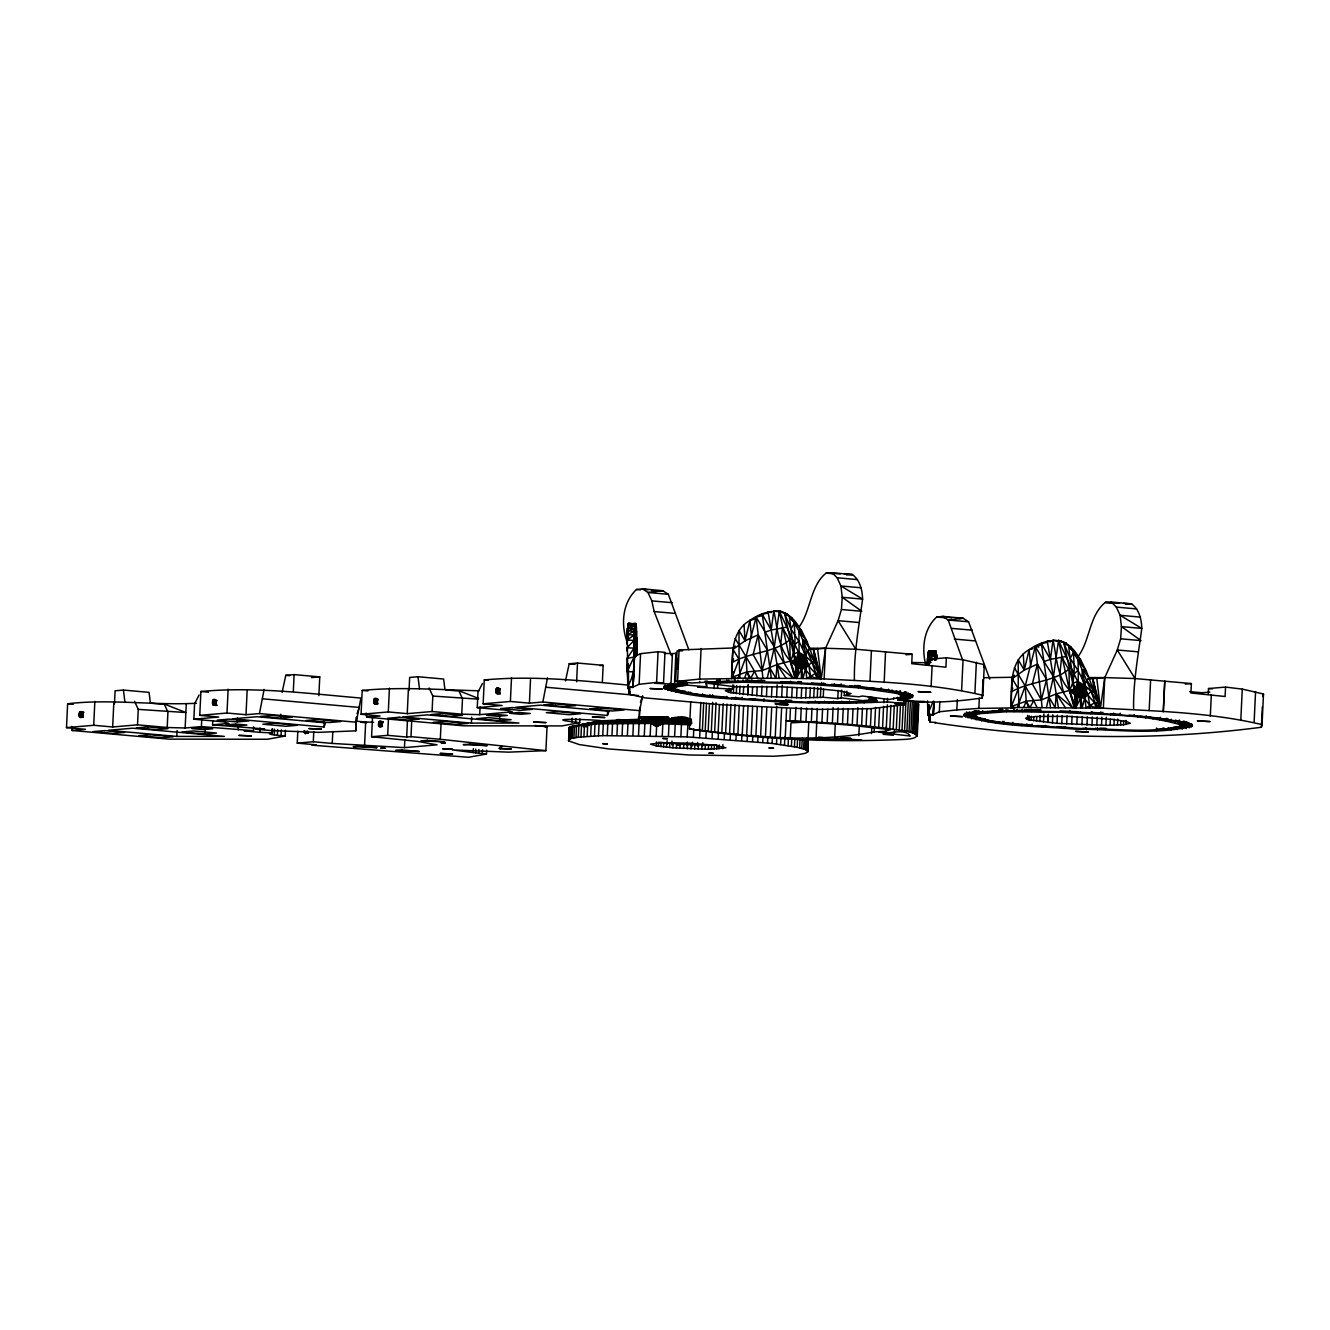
<?xml version="1.0" encoding="UTF-8"?>
<svg xmlns="http://www.w3.org/2000/svg" width="1330" height="1330" viewBox="0 0 1330 1330"><rect width="100%" height="100%" fill="white"/><g stroke="black" fill="none" stroke-linecap="round" stroke-linejoin="round"><path stroke-width="1.5" d="M627.511 638.184L628.192 623.936L635.64 623.521L636.97 655.208M633.712 673.845L633.063 687.427L627.743 686.147C639.73 667.195 630.536 644.003 635.64 623.521L628.192 623.936L628.226 638.234L627.827 625.699L635.241 624.236L635.54 656.754L634.56 628.492L627.511 628.159L627.294 630.919L627.743 686.147L630.137 694.509L644.9 697.868L721.508 704.717L818.648 709.422L870.685 708.657L905.298 704.617L905.464 700.544M627.311 638.932L627.294 630.919L634.56 628.492L634.643 656.621M935.239 659.746L935.09 653.529L927.741 655.673L934.79 655.989L934.774 660.013L935.855 651.035L928.822 650.752L927.376 662.157L930.9 662.34M629.14 687.427L629.107 692.697M897.916 699.048L909.92 697.269L912.646 695.723L912.314 694.609L909.604 696.139L897.65 697.901L898.016 700.295L924.716 701.592L915.821 701.874C937.833 702.772 960.376 701.226 982.172 697.951L982.853 695.324C931.116 683.055 877.068 681.825 824.135 678.899L794.924 678.367L790.203 661.01C797.003 649.688 794.642 635.84 794.293 623.271C784.999 605 763.337 610.786 749.937 620.379C729.738 631.85 732.298 658.317 732.281 678.15L735.523 678.616L732.248 677.169L733.728 671.899M928.805 656.704L928.822 650.752L928.673 658.383M929.786 717.119L930.235 722.124L929.354 716.72M929.969 716.022L930.102 721.492L930.102 715.806M1074.141 707.693L1069.403 690.32C1076.203 678.998 1073.859 665.15 1073.493 652.581C1064.2 634.31 1042.537 640.096 1029.137 649.705C1008.938 661.16 1011.498 687.627 1011.482 707.477L1014.724 707.942L1011.448 706.496L1018.265 688.757L1018.198 659.746L1024.25 670.137L1012.23 678.716L1018.265 688.757L1019.179 707.494L1103.335 708.208C1156.269 711.134 1210.317 712.365 1262.054 724.634L1261.372 727.261C1153.11 741.309 1042.637 739.031 934.674 722.705L935.589 722.439L930.235 722.124M636.023 624.285L635.674 656.787L635.64 623.521L635.258 642.59L636.023 624.285L628.608 623.255L636.023 624.285L636.189 655.64M847.942 703.271L808.208 702.905L808.208 701.658L847.892 702.024L847.942 703.271L887.409 701.941L903.702 703.404L903.901 699.314M935.821 658.965L935.855 651.035L928.423 651.451L928.44 657.569M679.647 681.276L678.483 684.351L654.643 683.288L663.537 683.005L664.983 652.365L658.051 651.75L640.561 653.662L634.46 656.438L633.812 671.899L627.178 671.534L634.111 656.837L634.344 631.268L627.294 630.919L627.394 638.6M635.74 655.723L636.671 631.368M780.976 682.905L780.993 681.658L801.308 682.49L801.242 683.736L743.254 682.24L708.541 683.354L708.358 682.091L752.032 681.01L761.359 681.143L761.408 682.39M1156.369 728.242L1156.568 729.372L1182.137 727.843L1191.032 725.848L1191.564 724.185L1191.979 726.28C1154.457 735.473 1113.775 729.056 1075.222 729.173C1038.331 725.814 999.711 727.277 964.217 716.022L964.998 713.163L964.466 714.808C1003.286 726.679 1045.313 725.748 1085.629 728.857C1117.3 728.458 1150.866 733.794 1181.572 725.781L1181.323 725C1142.42 713.545 1100.459 715.191 1060.193 712.215L1060.193 710.968L1078.48 711.716M936.154 660.046L935.855 651.035L935.705 658.666M898.016 700.295L910.036 698.499L912.496 696.105C884.284 686.33 853.178 687.444 823.686 684.219L823.702 683.005M1191.979 726.28L1191.697 725.432C1163.484 715.656 1132.379 716.754 1102.886 713.528L1102.902 712.315M629.19 688.99L629.123 692.764L629.123 689.073M636.122 640.927L636.372 626.912L636.671 655.84L637.17 643.87L636.588 654.742M927.841 705.698L929.52 720.71M936.52 658.433L936.254 651.8L936.037 659.397M628.309 638.5L628.425 632.781M629.289 689.239L629.289 693.196L629.472 687.444M803.27 656.987L799.131 656.621L798.914 630.919L794.293 623.271L790.951 629.007L794.858 659.913C792.497 666.064 800.677 669.539 805.564 668.408L811.915 662.057L798.914 630.919L801.175 629.772L807.144 641.891L821.208 678.965L825.564 648.259L838.083 620.678L841.441 609.489L842.223 597.286L840.909 585.965L837.119 577.769L832.065 572.715L826.113 573.097C809.887 586.131 811.001 611.168 798.698 627.511M929.653 716.92L929.587 720.843L929.554 716.837M1065.33 727.859L1065.347 726.662M1082.47 686.297L1078.331 685.931L1078.131 660.245L1073.493 652.581L1070.151 658.333L1074.058 689.223C1071.697 695.39 1079.877 698.849 1084.765 697.718L1091.115 691.367L1078.131 660.245L1080.376 659.098L1086.344 671.201L1100.425 708.292L1104.781 677.585L1117.3 650.004L1120.641 638.799L1121.439 626.596L1120.109 615.275L1116.319 607.095L1111.282 602.024L1105.313 602.424C1089.087 615.457 1090.201 640.478 1077.915 656.837M786.246 699.78L786.18 702.157L808.208 702.905M929.138 717.319L928.772 704.85L929.138 719.364M1097.516 730.087L1097.533 727.71M1102.886 713.528L1091.863 712.88L1091.897 711.65M791.084 683.288L791.117 682.041M798.914 630.919L807.144 641.891L803.436 640.312C802.356 647.959 811.367 661.742 802.339 667.195L796.587 678.383L796.936 666.663L804.983 667.377M801.441 678.4L801.209 667.51L798.998 667.494L796.587 678.383L790.203 661.01L779.297 611.118C790.186 613.246 798.449 623.704 801.973 633.479M1070.284 712.597L1070.317 711.351M1078.131 660.245L1086.344 671.201L1082.637 669.622C1081.556 677.269 1090.567 691.068 1081.539 696.521L1075.787 707.693L1076.136 695.972L1084.183 696.687M1080.642 707.726L1080.409 696.82L1078.198 696.804L1075.787 707.693L1069.403 690.32L1058.497 640.428C1069.387 642.556 1077.649 653.013 1081.174 662.806M636.322 655.557L636.92 637.619L636.372 643.121M636.056 656.039L636.172 652.232M1086.411 729.671L1086.444 728.424L1082.72 728.258M356.473 717.103L355.808 730.852L318.485 732.348L270.888 730.552L255.277 729.156L264.637 728.956L212.601 724.833L212.783 720.843M639.797 707.244L639.198 719.281L601.875 720.793C597.303 719.663 533.097 717.452 579.73 722.689L579.913 718.832M633.812 671.899L634.46 656.438L633.063 687.427L627.827 687.128M876.985 702.09L876.886 700.844L841.541 702.34L805.431 702.024L775.24 700.893L775.29 699.68M71.587 726.363L72.053 730.469L85.502 729.322L66.5 727.61L67.63 703.753C110.556 698.749 153.399 705.532 196.441 703.254M66.5 727.61L93.732 725.282L94.846 701.425M93.732 725.282L112.668 726.978L113.798 703.121M114.463 703.919L115.095 690.785L123.407 690.071L149.06 692.365L150.34 702.622M112.668 726.978L137.522 724.833L138.254 709.372L134.53 701.326M253.648 726.862L253.465 730.719L201.412 726.596L185.136 727.992L167.198 727.493L167.929 712.032L164.205 703.986L185.868 712.531L138.254 709.372M176.807 736.438L224.371 736.388L132.767 728.192L108.196 730.303L176.807 736.438L177.09 730.486M185.136 727.992L186.267 704.135M212.601 724.833L228.876 723.42L223.556 721.841L193.864 719.198L194.596 703.736L199.101 694.975M199.766 715.357L200.897 691.5C254.246 686.446 307.562 693.495 360.896 698.067L356.274 722.223L259.466 713.562L246.017 714.725L226.998 713.03L199.766 715.357L218.719 717.053L193.864 719.198M201.412 726.596L201.794 718.632M204.986 734.027L216.557 733.03L193.582 730.968L182.011 731.966L204.986 734.027L205.169 730.054M226.998 713.03L228.128 689.173M237.239 721.924L248.81 720.927L228.81 719.148L217.239 720.129L237.239 721.924L237.438 717.951M238.22 729.887L238.403 726.014M246.017 714.725L247.131 690.869M253.465 730.719L244.105 730.918L259.716 732.315L260.048 727.959M285.435 730.22L285.169 736.022L277.388 735.324L271.885 734.542L272.151 728.74M271.885 734.542L269.491 733.778L272.401 732.93L272.584 729.073M274.279 734.941L274.562 729.139M277.388 735.324L277.654 729.522M280.58 718.2L292.101 717.202L272.101 715.424L260.58 716.405L280.58 718.2L280.763 714.227M281.062 735.689L281.328 729.887M293.315 691.484L294.113 674.609L319.765 676.887L318.868 695.64M486.63 750.187L486.448 754.043L468.559 757.285L311.918 745.182L316.257 744.817L297.255 743.121L297.804 731.184M297.255 743.121L313.298 741.741L313.764 731.799M324.005 727.028L325.617 722.855L257.006 716.72L232.418 718.832L324.005 727.028L324.287 721.06M372.533 716.853L371.585 736.737L417.005 741.309L437.038 744.833L404.47 747.626L332.234 743.437L332.799 731.5M355.808 730.852L356.44 717.319M366.149 713.046L366.615 717.153L380.081 715.989L361.062 714.293L362.192 690.436C401.095 686.662 439.814 689.821 478.817 690.785M364.553 745.814L365.667 721.957L355.576 721.209M361.062 714.293L388.294 711.949L389.424 688.092M371.585 736.737L387.662 735.34L388.426 719.447M404.47 747.626L404.835 739.68M388.294 711.949L407.246 713.645L408.36 689.788M387.662 735.34L406.681 737.053L407.429 721.143M409.041 690.586L409.657 677.452L417.986 676.737L443.621 679.032L444.902 689.306M406.681 737.053L410.987 736.67L411.735 720.777M407.246 713.645L432.084 711.517L432.815 696.056L429.108 688.009M534.843 725.482L547.029 726.779L545.915 750.652L440.313 739.297L441.061 723.387M482.491 683.421L477.985 692.165L477.254 707.626L506.946 710.287L512.266 711.866L479.698 714.659L461.759 714.16L462.491 698.699L458.784 690.652L478.634 698.499M471.385 723.121L518.933 723.055L427.346 714.875L402.757 716.986L471.385 723.121L471.668 717.153M486.448 754.043L473.164 752.564L473.347 748.707M475.558 752.963L475.741 749.106M479.698 714.659L480.064 706.928M478.667 753.362L478.85 749.488M477.254 707.626L502.108 705.499L483.156 703.803L484.286 679.946C532.133 675.441 579.98 680.528 627.81 685.033M482.341 753.728L482.524 749.854M499.548 720.694L511.119 719.696L488.143 717.651L476.572 718.649L499.548 720.694L499.748 716.72M483.156 703.803L510.388 701.459L511.518 677.602M510.388 701.459L529.407 703.154L530.52 679.298M568.392 740.394L570.803 738.632L578.334 737.202L602.739 735.623L687.144 736.887L772.148 743.453L797.185 747.31L805.132 749.472L807.975 751.483L805.564 753.229L798.033 754.675L773.628 756.255L689.223 754.991L608.808 748.956L579.182 744.551L568.608 740.876L569.523 727.294L600.329 721.276M568.708 738.848L569.074 727.743L577.12 726.18M568.941 739.48L569.523 727.294L577.536 725.764M569.157 741.375L569.19 728.69M569.706 739.048L570.287 726.862L576.256 725.731M570.803 738.632L571.368 726.463L588.774 723.337M571.95 721.99L572.133 718.134M572.216 738.25L572.781 726.064M573.945 737.867L574.51 725.698M576.621 681.791L577.503 663.038L603.155 665.332L602.357 682.207M575.624 722.356L575.807 718.499M575.973 737.518L576.555 725.332M578.334 737.202L578.899 725.016M580.977 736.887L581.559 724.717L584.369 727.277L583.937 736.62M587.162 736.355L587.727 724.185L605.433 720.843M590.653 736.138L591.235 723.952L606.58 720.976M594.444 735.939L595.009 723.753L609.772 720.81M598.467 735.756L599.049 723.587L613.18 720.661M602.739 735.623L603.321 723.437L618.334 720.228L657.569 720.228L662.373 723.37L667.56 720.494L691.6 721.442M607.411 715.457L609.007 711.284L540.396 705.149L515.807 707.261L607.411 715.457L607.594 711.484M607.261 735.507L607.827 723.321L622.058 720.129M611.983 735.424L612.565 723.237L625.981 720.062M616.937 735.357L617.502 723.171L630.071 720.012M622.074 735.324L622.639 723.154L634.31 719.995M627.394 735.324L627.96 723.154L638.716 719.995M632.881 735.357L633.446 723.171L643.255 720.012M633.712 673.795L633.014 687.078L639.115 684.285L640.561 653.662M639.198 719.281L639.747 707.693M638.516 735.424L639.082 723.237L647.91 720.062M644.285 735.507L644.867 723.321L652.681 720.129M650.171 735.623L650.752 723.437L657.569 720.228M639.115 684.285L656.604 682.39L658.051 651.75M656.172 735.756L656.604 726.596L667.56 720.494L656.604 726.596L650.752 723.437L591.235 723.952L587.727 724.185L584.369 727.277L583.72 724.301L589.473 725.515M656.338 745.964L650.486 744.102L662.157 742.672L689.09 743.138L715.49 745.265L725.897 747.776L708.375 749.272L672.913 747.809L656.338 745.964L656.521 741.891M658.466 746.28L658.649 742.223L687.46 744.667L716.953 745.066L716.754 749.123M660.877 746.612L661.077 742.556M662.257 735.939L662.839 723.753L690.852 724.85M662.739 722.34L663.387 721.242L659.929 718.017L638.433 717.967L668.059 717.103L671.268 720.195M664.535 722.938L663.853 718.1L642.024 719.214L655.341 716.937M663.57 746.928L663.753 742.871M665.316 722.988L665.449 720.245L663.853 718.1L659.663 719.447L641.526 718.533L652.382 716.937M665.565 722.373C668.125 717.086 689.755 714.094 688.258 720.428L669.007 719.696L664.152 722.572L659.663 723.237L659.663 719.447L662.323 718.915L667.012 721.458L671.916 718.3L691.268 719.081M666.48 747.244L666.679 743.171M666.962 744.501L667.145 740.727M668.425 736.138L668.99 723.952L672.648 720.661M670.935 684.75L672.448 653.645L675.889 653.346L677.485 667.693M669.605 747.527L669.788 743.47M674.443 683.986L675.889 653.346L677.386 669.223M671.816 744.867L671.983 741.093M727.244 682.423L727.111 681.16L691.916 682.955L675.623 681.492L677.07 650.852L682.523 650.869M672.913 747.809L673.113 743.753M674.626 736.355L675.208 724.168L677.785 720.843M677.618 680.578L679.065 649.954L732.963 647.976L731.517 678.616L699.646 679.081L675.623 681.492M676.371 748.075L676.554 744.019M679.946 748.308L680.129 744.251M680.877 736.604L681.459 724.434L682.955 721.043M683.587 748.541L683.77 744.468M687.144 736.887L688.142 721.276M687.095 745.781L687.278 742.007M687.278 748.724L687.46 744.667M689.455 728.973C750.602 736.604 813.495 743.47 874.126 731.932L885.614 731.251L890.435 729.705L849.039 725.05L786.146 720.677C823.935 722.389 861.823 724.451 899.263 730.153C916.47 731.367 925.846 738.865 901.873 739.513C831.034 742.539 759.596 739.497 689.455 728.973L690.752 701.658M690.985 748.89L691.168 744.833M692.298 746.014L692.465 742.256M693.412 737.186L693.794 729.073M694.659 749.039L694.842 744.966M699.646 679.081L701.093 648.458M697.435 746.213L697.618 742.439M698.267 749.139L698.45 745.083M699.563 729.738L700.86 702.406M699.68 737.518L700.062 729.389M702.39 730.237L703.686 702.905M701.774 749.222L701.974 745.149M702.506 746.363L702.689 742.589M706.945 680.727L706.662 686.862L697.735 687.144L732.498 689.173L732.697 685.083M705.183 730.685L706.479 703.354M705.166 749.256L705.349 745.199M705.898 737.867L706.18 731.766M708.159 731.118L709.455 703.803M708.375 749.272L708.574 745.216M711.317 731.567L712.697 702.29M714.027 688.608L714.376 682.007M711.4 749.256L711.6 745.199M712.082 738.233L712.365 732.148M714.642 732.015L716.022 702.739M714.21 749.206L714.393 745.149M717.568 687.843L717.751 683.753M718.15 732.448L719.43 705.116M718.183 738.632L718.466 732.531M719.031 749.006L719.231 744.95M721.808 732.88L723.188 703.603M722.672 748.707L722.872 744.634M724.218 739.048L724.501 732.946M725.615 733.312L726.995 704.036M870.552 697.036L867.941 701.292L841.341 697.818L837.8 698.599L823.237 697.286L801.242 697.834L766.446 696.538L728.823 692.365L729.023 688.275M730.885 692.814L731.068 688.724M729.572 733.728L730.951 704.451M730.137 739.48L730.436 733.379M733.379 693.263L733.761 685.083M733.661 734.143L735.041 704.867M736.305 693.695L736.687 685.532M735.956 739.929L736.238 733.827M739.613 694.144L739.995 685.981M737.884 734.559L739.264 705.282M743.287 694.576L743.67 686.413M741.641 740.394L741.924 734.293M742.223 734.958L743.603 705.681M748.208 684.834L747.726 695.041L748.275 684.834M746.679 735.34L748.058 706.064M747.194 740.876L747.443 735.257M752.198 695.457L752.581 687.278M751.234 735.723L752.614 706.446M752.547 741.359L752.846 735.274M756.753 695.839L757.136 687.66M755.889 736.089L757.269 706.812M757.751 741.874L758.034 735.773M761.525 696.205L762.007 685.981M760.61 736.438L761.99 707.161M762.755 742.389L763.054 736.305M766.446 696.538L766.928 686.313M765.432 736.787L766.812 707.51M767.56 742.921L767.859 736.82M771.483 696.837L771.965 686.613M770.303 737.119L771.683 707.826M772.148 743.453L772.431 737.369M776.57 697.103L777.152 684.85M775.224 737.435L776.703 706.197M776.504 744.002L776.787 737.901M781.674 697.336L782.256 685.083M780.195 737.734L781.591 708.458M780.627 744.551L780.91 738.449M784.484 745.099L784.866 736.97M786.745 697.519L787.227 687.311M785.215 738.017L786.595 708.74M788.075 745.648L788.457 737.535M789.87 720.827L790.419 709.106M791.732 697.668L792.215 687.46M790.253 738.283L790.968 722.855L816.836 721.475M791.4 746.213L791.782 738.083M795.24 721.06L795.889 707.394M796.57 697.768L797.052 687.56M794.442 746.762L794.825 738.649M797.185 747.31L797.584 739.197M801.242 697.834L801.724 687.627M800.61 721.309L801.259 707.643M799.646 747.859L800.028 739.746M801.79 748.408L802.273 738.25M805.681 697.851L806.163 687.643M803.619 748.94L804.052 739.779M805.98 721.575L806.628 707.926M805.132 749.472L805.614 739.314M806.329 749.987L806.911 737.818M807.21 750.502L807.776 738.316M808.058 737.901L808.79 722.456M809.854 697.834L810.336 687.627M807.759 751.001L808.324 738.815L807.859 751.949M811.333 721.874L811.982 708.208M813.727 697.768L814.209 687.543M817.252 697.652L817.734 687.444M816.105 736.903L817.302 708.508M820.394 697.485L820.859 687.278M821.94 722.489L822.588 708.824M823.237 697.286L823.619 689.123M824.135 678.899L825.564 648.259L855.855 649.24L912.164 654.26L911.732 663.687L945.913 667.195L946.345 657.768L963.053 659.813L984.3 664.684L982.853 695.324M827.177 722.822L827.825 709.173M832.364 723.188L833.095 707.56M834.708 736.72L835.34 723.204M837.8 698.599L838.199 690.42M837.468 723.553L838.216 707.926M841.275 698.3L841.657 690.12M842.505 723.919L843.237 708.308M801.242 683.736L858.399 687.843L895.439 693.146L896.187 690.819L902.904 693.379L902.422 694.892L905.348 692.115L901.624 697.186L888.972 699.48L862.355 696.006L858.848 696.787L844.267 695.474L844.467 691.401M844.267 695.474L846.678 695.241L846.861 691.151M847.443 724.318L848.174 708.707M852.281 724.717L853.012 709.106M854.409 679.863C853.927 652.531 859.03 625.832 862.588 599.115C862.322 590.021 860.061 580.296 852.43 574.56L832.065 572.715M857.002 725.133L857.833 707.56M858.848 735.656L859.296 726.014M861.624 725.548L862.438 707.992M866.096 725.981L866.927 708.425M869.97 681.259L871.416 650.636M870.435 726.429L871.266 708.857M871.516 733.562L871.782 727.776M874.126 731.932L874.392 726.147M874.641 726.878L875.556 707.361M878.681 727.327L879.596 707.809M882.571 727.793L883.569 706.33M883.885 702.706L884.068 698.632M885.614 731.251L885.797 727.394M887.343 702.406L887.526 698.333M886.279 728.258L887.376 704.833M889.803 728.724L890.901 705.316M893.145 729.206L894.259 705.781M894.292 734.177L883.32 733.196C890.402 733.445 905.614 728.341 910.152 736.022L894.292 734.177L894.475 730.32M896.304 729.671L897.501 704.302M899.263 730.153L900.46 704.784M902.006 730.636L903.303 703.304M904.55 731.101L906.029 699.879M906.877 731.583L908.34 700.345C910.751 701.509 920.21 701.625 918.232 705.548M908.989 732.049L910.452 700.827M910.867 732.514L912.33 701.292M912.513 732.98L913.993 701.741M913.943 733.429L915.406 702.207M915.123 733.877L916.603 702.656M916.087 734.326L917.55 703.088M916.802 734.759L918.265 703.537M917.251 736.388L918.747 703.952M929.055 664.884L929.321 659.231L946.345 657.768M931.116 686.712L932.114 665.499M933.81 702.323L933.294 714.925L928.041 714.642L927.476 700.877M927.791 706.047L927.974 713.661L933.294 714.925L933.943 701.359L933.228 714.576L939.346 711.799L939.828 701.592M939.346 711.799L956.835 709.904L957.317 699.68M961.607 690.436L963.053 659.813M974.923 692.864L976.37 662.24M956.835 709.904L978.847 708.408L979.329 698.2M982.172 697.951L983.036 679.563M978.847 708.408L1010.734 707.926L1012.18 677.286L984.283 677.718M1027.458 719.43L1025.596 718.217L1035.787 716.454L1069.17 716.421L1112.262 719.364L1126.842 721.608L1130.317 723.271L1123.468 724.8L1105.912 725.365L1056.984 723.337L1029.038 719.879L1027.458 719.43L1027.641 715.357M1029.038 719.879L1029.237 715.789M1031.099 720.311L1031.299 716.238M1033.593 720.76L1033.792 716.687M1036.519 721.209L1036.718 717.136M1039.827 721.658L1040.127 715.523M1043.501 722.09L1043.884 713.927M1052.412 722.955L1052.811 714.792M1056.984 723.337L1057.367 715.174M1061.756 723.703L1062.138 715.54M1066.677 724.035L1067.059 715.873M1071.697 724.335L1072.08 716.172M1076.801 724.601L1077.184 716.438M1081.905 724.833L1082.288 716.671M1086.976 725.033L1087.358 716.853M1091.947 725.183L1092.329 717.003M1096.801 725.282L1097.184 717.119M1101.473 725.349L1101.855 717.186M1103.335 708.208L1104.781 677.585L1135.055 678.549L1191.381 683.57L1190.932 692.996L1225.113 696.504L1225.545 687.078L1242.27 689.123L1263.5 694.011L1262.054 724.634M1105.912 725.365L1106.294 717.202M1110.085 725.349L1110.367 719.214M1113.958 725.266L1114.241 719.148M1117.466 725.166L1117.765 719.031M1120.608 725L1120.808 720.927M1123.468 724.8L1123.667 720.71M1125.878 724.551L1126.061 720.461M1133.609 709.189C1133.143 681.841 1138.231 655.141 1141.788 628.425C1141.522 619.331 1139.278 609.622 1131.63 603.87L1111.282 602.024M1149.17 710.569L1150.616 679.946M1208.255 694.194L1208.521 688.541L1225.545 687.078M1210.317 716.039L1211.314 694.825M1240.824 719.763L1242.27 689.123M1254.124 722.19L1255.57 691.55M1261.372 727.261L1262.336 706.845M663.72 687.66L664.784 685.648L664.002 688.524C699.48 699.78 738.117 698.3 774.991 701.658L775.058 700.411L791.766 701.126M1080.442 713.063L1080.509 711.799M728.724 680.145L728.541 681.359L790.303 682.473L790.386 681.259M1002.853 709.555L999.462 709.621L999.279 710.835L1069.52 711.783L1069.586 710.569M763.836 701.076L764.002 698.699M785.415 701.342L785.498 700.129M1064.05 728.574L1064.133 727.344L1071.564 727.726M1085.629 728.857L1085.712 727.643M627.178 671.534L628.026 663.936L628.408 678.051M811.383 684.268L811.483 683.021L825.465 683.886M1090.6 713.595L1090.683 712.348L1100.741 712.947L1100.874 711.816M817.518 648.475L821.208 678.965C813.411 671.002 798.748 659.996 809.687 648.242L825.564 648.259L809.654 649.639M1096.718 677.801L1100.425 708.292C1092.612 700.328 1077.948 689.322 1088.904 677.569L1104.781 677.585L1088.854 678.948M771.583 611.717L768.092 611.916L777.036 664.584L775.972 678.333L732.281 678.15M1052.529 640.927L1047.292 641.226L1056.236 693.894L1055.172 707.643L1048.855 696.97L1041.39 643.471L1046.843 642.506M752.797 700.411L752.896 699.164L763.919 699.829M927.592 664.185L927.525 658.433L934.79 655.989L934.558 658.766L927.525 658.433L927.525 664.435M627.095 644.169L627.062 640.046L634.094 640.412L634.327 651.284L634.875 626.014L627.827 625.699L627.943 639.93M1095.737 729.239L1095.837 728.025M742.007 699.68L742.306 697.319M1042.238 727.194L1042.354 725.947L1049.536 726.429M79.185 714.642C78.686 710.12 83.79 710.752 82.443 715.025C81.795 722.157 75.045 711.783 82.975 714.991M212.534 702.39C212.052 697.851 217.156 698.483 215.809 702.755C215.161 709.888 208.411 699.53 216.341 702.722M373.747 701.326C373.265 696.787 378.368 697.419 377.005 701.691C376.357 708.824 369.607 698.466 377.537 701.658M378.518 724.251C378.036 719.73 383.14 720.345 381.793 724.634C381.145 731.766 374.395 721.392 382.325 724.601M495.924 690.819C495.442 686.297 500.546 686.928 499.199 691.201C498.55 698.333 491.801 687.959 499.731 691.168M821.408 684.867L821.674 682.49M1100.625 714.193L1100.741 712.947M757.651 681.492L757.784 680.278L764.85 680.428M1036.868 710.802L1036.984 709.588L1040.525 709.671M731.567 698.882L731.7 697.652L742.123 698.433M1031.797 726.396L1032.13 724.035M1105.646 729.538L1105.779 728.325L1099.81 728.142M810.984 678.483L808.856 665.848L802.505 648.375L803.436 640.312L809.687 648.242M1090.184 707.793L1088.073 695.158L1081.706 677.685L1082.637 669.622L1088.904 677.569M747.427 681.359L747.576 680.145M1026.627 710.669L1026.777 709.455M1110.417 714.858L1110.567 713.612L1120.076 714.326L1120.292 713.196M778.565 611.501L782.106 611.734L773.811 610.769C778 629.738 777.767 652.88 795.407 665.116L796.587 678.383L797.917 667.178L803.885 667.71M1056.003 640.711L1061.323 641.043L1053.011 640.096C1057.2 659.048 1056.968 682.19 1074.607 694.426L1075.787 707.693L1077.117 696.488L1083.086 697.02M721.575 698.051L721.725 696.804L727.71 697.319M1021.789 725.548L1021.939 724.318L1031.93 725.166M739.979 678.184L739.064 659.431L733.03 649.389L745.033 640.827L738.998 630.42L739.064 659.431L732.248 677.169L747.011 671.833L762.173 670.586L777.036 664.584L794.858 659.913L784.517 613.33L787.161 613.961L779.297 611.118L774.21 647.727L767.211 678.317M1011.448 706.496L1026.211 701.143L1041.373 699.913L1056.236 693.894L1074.058 689.223L1063.717 642.656L1066.361 643.271L1058.497 640.428L1053.41 677.037L1046.411 707.643M737.685 681.309L737.851 680.096M815.091 702.24L815.24 701.026M1016.901 710.619L1017.051 709.405M672.448 653.645L664.235 653.396M712.115 697.153L712.548 694.792M1012.329 724.667L1012.778 722.306M773.811 610.769L771.184 630.038L764.817 632.232L771.367 678.317M1053.011 640.096L1050.401 659.348L1044.033 661.542L1035.322 646.43L1040.974 645.033M840.71 686.263L841.092 683.886M1119.91 715.573L1120.076 714.326M1007.741 710.686L1007.924 709.472M703.287 696.222L703.47 694.992L721.725 696.804M1003.502 723.736L1003.984 721.375M824.384 702.356L824.567 701.159M720.245 682.639L720.262 680.312L716.405 680.428M695.174 695.258L695.374 694.027L703.47 694.992M995.405 722.772L995.588 721.542M849.804 687.028L849.986 685.781L886.595 690.12L898.964 692.797L902.704 695.241M1129.004 716.338L1129.203 715.108L1137.815 715.922L1137.599 717.153M629.888 691.849L629.589 693.662L629.556 687.577M687.859 694.277L688.408 691.933M988.09 721.791L988.29 720.561M833.228 702.406L833.445 701.193M681.409 693.296L681.991 690.952L685.199 691.45M981.64 720.793L982.222 718.466M259.466 713.562L264.105 689.406M529.407 703.154L542.856 702.007L547.495 677.851M858.399 687.843L858.897 685.482M699.497 682.539L699.713 681.326M964.765 714.376L978.697 711.849L978.913 710.636M675.889 692.298L676.505 689.971L680.162 690.619M976.12 719.813L976.735 717.485L980.393 718.134M671.351 691.317L671.983 688.99L674.859 686.529L668.192 685.033L674.027 686.895M971.582 718.832L974.242 714.393L968.406 712.548L965.597 716.937M780.943 704.667C805.664 704.883 759.58 702.356 780.943 704.667L781.392 702.406M841.541 702.34L841.774 701.143M307.43 731.018L305.351 733.827L304.171 730.636M667.826 690.353L669.838 686.463L672.764 685.349L669.073 684.684M664.535 686.862L669.422 685.449L670.071 683.155M866.412 688.691L866.661 687.444M968.057 717.868L970.069 713.961L972.978 712.863M969.653 712.963L969.886 711.75M1145.612 718L1146.177 715.64M665.382 689.422L667.427 685.532L673.296 687.411M966.677 713.628L966.91 712.414M664.002 688.524L665.316 685.399L675.59 688.824M964.217 716.022L964.898 713.711L976.735 717.485M963.951 715.174L964.184 713.961M810.402 678.466L810.851 676.288L803.353 666.696L801.741 668.491L802.988 678.416L805.564 668.408L804.999 665.183L808.856 665.848L806.08 662.107M1089.602 707.793L1090.051 705.615L1082.553 696.006L1080.941 697.801L1082.188 707.726L1084.765 697.718L1084.216 694.493L1088.073 695.158L1085.28 691.434M849.488 701.01L849.238 702.207L867.941 701.292M873.777 689.555L874.043 688.325M1152.994 718.865L1153.243 717.635L1174.955 721.226L1181.655 723.786L1181.572 725.781M282.11 692.431L285.8 675.324L294.113 674.609M565.499 680.877L569.19 663.753L577.503 663.038M738.1 678.184L746.014 656.671L756.122 617.12L761.774 615.724M1011.482 707.477L1017.3 707.494L1025.214 685.997L1035.322 646.43L1038.863 647.062M1156.751 728.291L1156.635 730.619M880.427 690.453L881.075 688.109M1159.644 719.763L1160.292 717.419M589.922 724.185L591.002 723.071L578.251 725.349L583.022 724.468M808.54 739.297L807.992 740.212M1162.736 729.189L1163.018 727.976M794.924 678.367L793.345 678.367L756.122 617.12L758.2 634.792L745.033 640.827L749.937 620.379L755.773 618.799M886.295 691.351L886.595 690.12M1035.322 646.43L1037.417 664.102L1024.25 670.137L1029.137 649.705L1033.028 648.641M1165.496 720.661L1166.177 718.333M1168.172 728.79L1168.472 727.577M779.297 611.118L798.366 652.016L797.019 657.436L795.373 658.949L805.681 659.863M891.316 692.248L892.031 689.921M1058.497 640.428L1077.583 681.342L1076.219 686.745L1074.573 688.258L1086.942 689.372M1170.516 721.558L1171.231 719.231M758.2 634.792L762.173 670.586L767.344 650.121L758.2 634.792L753.096 654.576L762.173 670.586L762.888 678.3M1037.417 664.102L1041.373 699.913L1046.56 679.447L1037.417 664.102L1032.313 683.903L1041.373 699.913L1042.088 707.626M893.527 699.015L893.843 697.801M983.618 667.311L984.3 664.684M1262.818 696.637L1263.5 694.011M1174.639 722.456L1175.388 720.129L1182.121 722.689L1181.905 724.551L1179.095 727.178M897.185 698.466L897.517 697.253M1176.385 727.776L1176.717 726.579M902.372 696.455L898.631 694.011L899.928 690.885M1177.831 723.337L1179.145 720.195M899.895 697.851L901.956 695.972L901.624 697.186M900.859 694.859L901.657 692.548M1180.076 724.185L1180.857 721.874M902.122 695.69L903.452 692.564L906.927 692.348L902.804 693.562L905.547 692.548M1180.824 726.496L1182.669 721.891L1182.37 723.47L1179.876 724.883M1181.323 725L1181.655 723.786M670.154 719.198L666.43 721.292L671.916 718.3C661.442 721.658 688.258 717.868 691.384 719.813M733.262 672.797L731.517 678.616L735.523 678.616M805.697 659.996L805.963 656.438L798.366 652.016L793.495 654.144L796.121 658.117L804.301 658.849M1084.898 689.306L1085.164 685.748L1077.583 681.342L1072.695 683.47L1075.322 687.427L1085.546 688.342M259.716 732.315L272.401 732.93M357.072 713.794L359.25 707.444L262.442 698.799M640.462 702.24L642.639 695.889L639.663 710.652L542.856 702.007M928.19 715.307L927.924 705.582M733.545 658.882L732.198 662.523C750.785 651.6 776.155 652.997 791.882 638.034M1012.745 688.192L1011.399 691.833C1029.985 680.91 1055.372 682.307 1071.082 667.344M744.484 678.2L747.011 671.833L746.014 656.671L735.174 638.483M1023.684 707.51L1026.211 701.143L1025.214 685.997L1014.374 667.793M933.278 701.193L927.974 713.661L928.041 705.781M779.762 704.601L780.743 702.356M587.727 724.185L586.48 726.862L583.72 724.301M635.54 641.376L635.956 654.842M667.61 719.796L663.853 718.1L663.138 722.805L663.853 718.1L668.059 717.103L669.489 720.644L673.362 717.718L688.591 718.3M746.014 656.671L754.576 671.334L750.685 678.234L747.011 671.833L749.322 678.217M1025.214 685.997L1033.792 700.644L1029.902 707.543L1026.211 701.143L1028.539 707.543M683.404 720.212L685.199 717.651M733.03 649.389L735.141 645.964M1012.23 678.716L1014.341 675.274M500.446 748.69L511.352 748.973L499.149 748.374L500.446 748.69L502.008 746.379M627.96 687.81L626.995 658.5L634.028 648.142L627.029 647.76L627.095 651.135M1181.622 724.202L1184.548 721.442L1181.173 723.354M499.797 748.574L501.56 746.313M499.365 748.474L501.244 746.246M592.449 724.7L594.543 722.273L584.618 724.168M805.182 659.032L804.451 658.184L805.963 656.438L811.915 662.057L819.047 673.845L815.805 673.296L806.845 678.433L805.564 668.408M1084.382 688.342L1083.651 687.494L1085.164 685.748L1091.115 691.367L1098.248 703.154L1095.006 702.606L1086.045 707.76L1084.765 697.718M688.824 649.738L668.325 594.294L662.839 590.703L642.473 588.874L636.505 589.506C622.257 602.606 620.628 625.283 627.328 642.573M989.786 679.164L968.556 621.792L963.07 618.217L942.704 616.389L936.719 617.02C923.768 628.691 921.524 648.491 925.73 664.634M627.029 647.76L634.094 640.412L634.161 654.875L634.028 648.142M675.623 689.771L673.545 685.798L676.039 684.401L676.604 686.779L674.376 688.94C706.612 699.181 741.724 697.834 775.24 700.893M674.376 688.94L674.643 686.197L687.344 683.903L687.527 685.149L706.662 686.862L705.149 680.96M975.854 717.269L973.776 713.312L978.98 711.284L979.528 713.678L975.09 714.958L974.591 716.454L990.418 720.793L1002.936 722.589L1002.787 721.359M902.97 694.094L904.483 692.614M1182.171 723.404L1183.434 721.143M678.566 720.012L681.708 717.502M794.841 644.618L798.731 641.126L790.951 629.007L784.517 613.33L791.982 618.018L789.505 617.403L790.951 629.007M1074.042 673.928L1077.948 670.436L1070.151 658.333L1063.717 642.656L1071.182 647.328L1068.705 646.713L1070.151 658.333M667.244 720.793C673.811 716.338 661.309 727.061 659.663 719.447L661.891 719.464M672.448 719.231L674.809 717.269M663.853 718.1L667.71 721.209L663.853 718.1L646.28 719.247M661.559 716.986L656.089 717.967L655.108 719.364L662.323 718.915M627.062 640.046L634.194 635.009L634.327 651.284M668.009 720.345L669.007 719.696M663.321 722.34L665.599 721.808M673.761 719.846L678.25 717.385M669.106 720.095L671.916 718.3L669.938 719.447M673.362 717.718L669.589 719.73M591.318 724.451C611.185 719.646 632.831 722.772 653.363 722.157L658.832 725.316L664.651 722.439L691.783 723.52M804.367 656.887L797.019 657.436L805.115 658.151M1083.568 686.197L1076.219 686.745L1084.316 687.477M627.195 638.716L627.145 634.659L634.344 631.268L634.51 648.541L634.56 628.492M927.376 662.157L932.762 659.614M662.839 723.753L657.269 726.213L664.651 722.439L660.611 724.301L655.474 721.143L599.98 721.808M968.406 712.548L971.681 713.113M380.895 748.009L385.002 748.192M384.969 748.241L381.028 748.092M445.068 743.088L441.011 742.822L445.085 743.021M901.973 694.027L903.735 693.346M910.269 693.711L901.507 695.69M1184.747 721.858L1182.004 722.872L1186.127 721.658L1183.783 722.19M1181.472 723.005L1186.576 721.691M1189.469 723.038L1180.708 725L1182.237 729.089M628.691 689.372L627.544 666.862L628.525 682.074M928.323 715.706L928.689 705.582L928.756 709.588M627.627 638.068L627.511 628.159L634.875 626.014L635.258 642.59M599.348 721.475L596.488 722.788L599.73 722.323M801.209 667.51L802.339 667.195M1080.409 696.82L1081.539 696.521M626.995 658.5L634.593 656.87M659.929 718.017L664.767 717.036M676.604 686.779L687.527 685.149M902.272 693.695L905.115 693.046M906.827 693.445L902.688 693.728L907.675 693.878L910.036 698.499M903.951 694.094L907.675 693.878M1181.905 723.038L1186.875 723.188L1189.253 727.826M1186.875 723.188L1180.043 724.418M935.472 659.896L935.472 651.733L928.057 653.213L928.074 657.286L928.057 653.213L935.09 653.529L935.14 659.614M285.169 736.022L267.28 739.264L168.844 739.131L72.053 730.469M579.73 722.689L561.842 725.931L463.405 725.798L366.615 717.153M580.346 725.565L583.571 724.95M579.132 725.449L583.953 724.551M579.265 724.966L592.216 722.539M764.817 632.232L762.19 614.161L767.643 613.197M585.549 724.268L590.37 723.42M585.582 723.803L598.134 721.525L586.829 723.454M805.963 656.438L800.278 656.521L798.366 652.016L804.451 658.184M1085.164 685.748L1079.495 685.831L1077.583 681.342L1083.651 687.494M682.955 685.615L681.376 681.542L677.652 682.091L678.317 682.922L686.629 681.891L687.344 683.903M678.317 682.922L678.765 683.786L687.045 682.772M669.422 685.449L678.483 684.351M846.678 695.241L850.984 693.562L840.095 690.935L814.991 688.425L780.211 686.862L735.041 686.795L708.541 683.354M979.528 713.678L1006.461 711.733L1060.193 712.215M1181.323 725.831L1190.134 723.852L1191.148 727.078M641.725 717.917L649.506 716.953M584.103 723.936L586.297 723.62M658.4 716.953L649.306 718.566L656.089 717.967M658.865 591.135L662.839 590.703L647.959 592.482L642.473 588.874L647.876 589.805M959.08 618.649L963.07 618.217L948.19 619.996L942.704 616.389L951.698 617.935M973.909 711.151L977.251 710.802M999.445 711.966L999.296 710.702L979.312 712.431L974.873 713.711L974.591 716.454M1172.877 727.51L1185.845 726.114L1191.514 723.919L1191.846 725.033M732.498 689.173L725.365 690.702L728.823 692.365M646.746 716.986L639.68 717.452L665.964 717.535L669.489 720.644M638.483 717.385L644.102 717.036M311.436 677.602L319.765 676.887M599.813 665.615L603.155 665.332M885.531 651.899L884.167 682.523M906.062 654.792L912.164 654.26M930.668 662.772L912.596 662.523M545.067 726.961L547.029 726.779M1185.263 684.102L1191.381 683.57M1209.868 692.082L1202.071 692.747L1189.735 691.65M545.915 750.652L508.592 752.148L452.533 749.937L473.164 752.564M868.357 697.386L872.946 697.552M869.055 697.834L875.522 698.001L876.886 700.844M869.654 698.433L876.104 698.832M876.603 699.713L863.818 700.478L864.134 702.872M978.697 711.849L1022.371 710.287L1040.559 710.453L1040.609 711.716M846.462 574.926L852.43 574.56L844.334 574.111M1125.662 604.252L1131.63 603.87L1123.534 603.421M786.928 627.145L771.184 630.038L762.19 614.161M1066.128 656.455L1050.401 659.348L1041.39 643.471M616.538 719.696L619.664 719.563M639.198 717.186L641.592 717.103M1017.3 707.494L1019.179 707.494M779.164 678.333L777.036 664.584L793.345 678.367L775.972 678.333L769.654 667.66M903.702 703.404L894.774 703.686L905.298 704.617M1010.734 707.926L1014.724 707.942M659.663 723.237L663.404 723.337M659.564 724.069L663.57 724.185M478.434 699.148L432.815 696.056M1106.627 729.123L1086.444 728.424M787.51 700.212L791.566 700.361M628.192 623.936L635.241 624.236M928.423 651.451L935.472 651.733M797.834 681.592L801.558 681.758M790.303 682.473L823.686 684.219M1069.52 711.783L1091.863 712.88M774.991 701.658L786.18 702.157M365.667 721.957L373.647 722.306M688.258 720.428L691.484 720.577M691.683 722.439L666.097 721.425L660.611 724.301L662.373 723.37L655.474 721.143L658.832 725.316L651.534 723.055L656.604 726.596M627.145 634.659L634.194 635.009M840.277 573.878L826.113 573.097L834.259 573.829M1119.478 603.205L1105.313 602.424L1113.459 603.155M1056.801 726.895L1064.133 727.344M676.82 745.216L680.229 745.415M749.305 698.932L752.896 699.164M831.366 684.285L844.533 685.316M1037.134 725.548L1042.354 725.947M841.441 609.489L861.823 611.301L842.223 597.286L862.588 599.115L840.909 585.965L861.258 587.81M668.325 594.294L647.959 592.482L651.85 600.894L654.161 611.551L671.467 655.574M968.556 621.792L948.19 619.996L962.654 660.112M1120.641 638.799L1141.024 640.611L1121.439 626.596L1141.788 628.425L1120.109 615.275L1140.475 617.12M651.85 600.894L672.199 602.689M952.064 628.408L972.429 630.204M858.465 622.473L838.083 620.678L855.855 649.24M1137.665 651.783L1117.3 650.004L1135.055 678.549M656.604 682.39L663.537 683.005M837.119 577.769L857.468 579.614M1116.319 607.095L1136.668 608.941M636.505 589.506L640.578 589.872M936.719 617.02L944.882 617.752M654.161 611.551L674.526 613.379M954.375 639.065L974.74 640.877M929.321 659.231L933.111 659.564M1208.521 688.541L1212.312 688.89M798.033 656.92L804.035 657.469M794.858 659.913L806.761 660.977M679.065 649.954L682.523 650.254M806.479 662.008L790.203 661.01L789.771 640.794L782.439 627.328L780.577 645.898L784.301 663.421M1077.234 686.247L1083.252 686.779M806.379 663.105L790.203 661.01L795.772 678.383M806.462 664.185L794.559 663.121L790.203 661.01L794.891 664.152L807.244 665.266M1074.058 689.223L1085.962 690.287M795.407 665.116L805.631 666.031M1085.679 691.334L1069.403 690.32L1068.971 670.12L1061.639 656.638L1059.777 675.208L1063.501 692.747L1072.545 707.676L1056.236 693.894L1058.364 707.643M806.246 666.862L796.105 665.964L796.587 678.383M1085.579 692.415L1069.403 690.32L1074.989 707.693M798.998 667.494L804.151 667.976M1085.662 693.495L1073.759 692.431L1069.403 690.32L1074.091 693.479L1086.444 694.576M1074.607 694.426L1084.831 695.341M1085.446 696.188L1075.305 695.274L1075.787 707.693M1078.198 696.804L1083.351 697.286M569.19 663.753L575.109 664.285M484.286 679.946L488.077 680.278M545.832 687.228L638.516 695.524M496.522 688.408L500.329 688.74M496.306 688.923L500.097 689.273M496.123 689.522L499.914 689.871M495.99 690.17L499.797 690.503M495.924 691.484L499.731 691.816M495.99 692.099L499.797 692.448M496.123 692.664L499.914 693.013M496.306 693.163L500.097 693.495M496.539 693.562L500.329 693.894M285.8 675.324L289.74 675.673M445.633 689.888L457.636 690.952M362.192 690.436L367.895 690.935M374.345 698.898L378.152 699.231M374.112 699.43L377.92 699.763M373.93 700.029L377.737 700.361M373.813 700.661L377.604 700.993M373.747 701.974L377.554 702.307M373.813 702.589L377.604 702.938M373.946 703.171L377.737 703.504M374.129 703.653L377.92 704.002M432.084 711.517L461.759 714.16M200.897 691.5L208.478 692.182M213.132 699.962L216.94 700.312M212.916 700.494L216.707 700.827M212.733 701.093L216.524 701.425M212.601 701.725L216.408 702.074M212.534 703.038L216.341 703.387M212.601 703.67L216.408 704.002M212.733 704.235L216.524 704.568M212.916 704.717L216.707 705.066M213.149 705.116L216.94 705.465M379.399 721.392L383.19 721.725M379.117 721.824L382.924 722.173M378.884 722.356L382.691 722.705M378.718 722.955L382.508 723.287M151.055 703.221L163.058 704.285M378.584 723.587L382.392 723.936M360.729 722.273L366.565 722.788M378.518 724.9L382.325 725.249M378.584 725.532L382.392 725.864M378.718 726.097L382.508 726.446M67.63 703.753L73.333 704.268M410.987 736.67L440.313 739.297M304.171 731.301L307.962 731.633M80.049 711.783L83.856 712.132M304.238 731.916L308.028 732.265M79.783 712.232L83.574 712.564M304.371 732.481L308.161 732.83M79.551 712.747L83.341 713.096M304.537 732.98L308.344 733.312M79.368 713.346L83.158 713.695M79.235 713.994L83.042 714.326M79.185 715.307L82.975 715.64M79.251 715.922L83.042 716.271M79.368 716.488L83.175 716.837M79.551 716.986L83.358 717.319M137.522 724.833L167.198 727.493M313.298 741.741L332.234 743.437M856.769 685.549L860.543 685.898M1021.939 724.318L1003.685 722.489M1139.827 716.122L1151.398 717.419M695.374 694.027L671.583 690.087L664.252 687.294M664.767 722.34L659.663 719.447L662.057 719.813M651.467 590.42L655.075 591.035M1100.425 708.292L1092.612 677.901L1094.025 691.883L1091.115 691.367L1096.768 707.809M821.208 678.965L813.395 648.591L814.825 662.573L811.915 662.057L817.551 678.5M1047.292 641.226L1050.467 641.858M768.092 611.916L771.267 612.548M977.317 716.654L966.91 713.811M676.505 689.971L666.047 687.095L664.402 685.366M674.593 686.563L672.365 684.135L675.058 687.411L670.852 684.468L673.196 685.366M895.439 693.146L898.631 694.011M973.527 714.908L966.295 712.165M1184.747 722.389L1186.044 722.755M664.152 722.572L659.663 719.447L662.373 720.278M1090.051 705.615L1095.588 707.826L1095.006 702.606L1098.364 708.026M810.851 676.288L816.387 678.5L815.805 673.296L819.147 678.716M659.663 719.447L662.822 720.744M674.51 685.682L675.407 686.081M1084.765 693.545L1088.073 695.158L1085.13 692.514M805.564 664.235L808.856 665.848L805.93 663.188M1183.151 723.404L1185.845 726.114L1186.26 728.491M1079.295 696.92L1080.941 697.801M800.095 667.61L801.741 668.491M972.047 711.866L973.776 713.312M973.56 713.246L974.824 714.077M673.911 685.765L671.816 684.368L672.631 684.933M670.902 683.952L672.199 684.8M785.149 702.356L787.875 704.601M904.766 694.526L907.06 699.181M784.999 702.406L787.609 704.667M1068.705 646.713L1080.376 659.098M789.505 617.403L801.175 629.772M784.733 702.439L787.111 704.734M784.351 702.456L786.412 704.767M783.869 702.473L785.531 704.8M1056.236 693.894L1065.43 707.66M777.036 664.584L786.213 678.35M1077.583 681.342L1080.625 685.948M798.366 652.016L801.408 656.638M1063.501 692.747L1044.033 661.542M1086.976 680.195L1094.025 691.883M807.776 650.869L814.825 662.573M870.202 699.264L871.017 702.523M1077.948 670.436L1081.706 677.685M798.731 641.126L802.505 648.375M783.32 702.473L784.5 704.8M1033.792 700.644L1037.051 707.593M754.576 671.334L757.851 678.283M782.838 701.974L783.619 703.903M912.646 695.723L912.363 694.875L912.762 696.97M673.329 685.731L673.828 684.219L674.859 687.444M929.238 719.995L928.772 704.85L929.005 712.414M975.289 714.925L975.622 716.039M678.765 683.786L679.298 686.164M782.705 702.456L783.37 704.767M982.671 710.752L983.186 713.129M1176.851 727.227L1177.233 729.605M1170.882 727.66L1171.231 730.037M1092.612 677.901L1098.248 703.154M999.029 709.572L999.296 710.702M813.395 648.591L819.047 673.845M719.829 680.245L720.079 681.392M1012.18 677.286L1012.978 681.076M1164.033 727.992L1164.349 730.37M1006.095 709.339L1006.461 711.733M726.878 680.029L727.111 681.16M975.09 714.958L974.042 711.716L975.804 711.051L976.818 714.277M1013.842 709.206L1014.158 711.6M734.642 679.879L734.941 682.29M677.652 689.372L677.851 690.619M1048.855 696.97L1050.567 707.643M985.214 718.665L985.397 719.896M684.983 691.151L685.183 692.381M987.558 711.417L987.758 712.664M690.021 692.049L690.204 693.279M1022.205 709.156L1022.471 711.55M743.005 679.83L743.254 682.24M993.011 711.018L993.194 712.265M713.811 681.708L713.977 682.955M417.986 676.737L419.532 689.056M123.407 690.071L124.954 702.39M702.556 693.844L702.706 695.075M1031.116 709.189L1031.315 711.583M751.915 679.879L752.115 682.273M911.948 697.768L910.934 694.543L902.122 696.521L903.037 699.78M709.954 694.726L710.07 695.939M1187.74 722.356L1187.856 723.587M908.54 693.046L908.656 694.277M1184.232 721.392L1184.348 722.622M905.015 692.082L905.132 693.312M1029.137 649.705L1030.733 666.862M749.937 620.379L751.533 637.552M1179.693 720.411L1179.81 721.641M930.119 719.347L930.352 722.007M900.493 691.101L900.593 692.332M1040.476 709.322L1040.559 710.453M761.275 679.996L761.359 681.143M675.889 653.346L677.103 667.81M1167.74 718.433L1167.84 719.663M888.54 689.123L888.623 690.353M936.885 658.865L936.586 654.427L936.603 658.466M1026.843 723.902L1026.91 725.116M726.612 696.388L726.695 697.602M928.29 705.864L928.922 716.887M1160.442 717.452L1160.525 718.682M881.241 688.142L881.308 689.372M635.374 656.654L634.726 646.313L634.759 656.372M628.026 687.643L627.544 666.862M1023.269 653.928L1024.25 670.137M744.069 624.601L745.033 640.827M628.226 682.19L628.309 688.74L627.294 664.884M856.337 701.858L856.42 703.105M782.04 702.439L782.173 704.734M928.456 716.139L928.456 709.688M628.242 688.624L627.91 682.074L628.093 688.192M735.723 697.153L735.789 698.366M928.589 705.864L929.022 712.498M627.793 665.349L628.442 680.212M838.748 702.074L838.798 703.321M928.805 707.294L928.988 712.88M628.89 688.691L629.007 692.481L628.907 688.558M627.511 628.159L627.86 640.029M1134.091 714.676L1134.124 715.906M854.891 685.366L854.924 686.579M934.79 655.989L934.89 659.946M628.807 687.71L628.924 691.866M1045.463 725.382L1045.496 726.596M628.226 664.052L628.408 671.916M829.039 702.024L829.056 703.271M929.354 720.278L929.321 716.454M628.226 664.086L628.425 676.072M628.375 664.052L628.425 668.059M818.831 701.891L818.831 703.138M629.306 687.311L629.356 693.329M936.254 651.8L936.287 659.198M755.074 698.549L755.074 699.763M1113.676 713.046L1113.676 714.26M834.475 683.736L834.475 684.95M1048.323 714.376L1047.94 722.556L1048.406 714.393M1164.731 681.209L1163.285 711.833L1164.814 681.193M607.345 743.869L602.806 743.653L607.345 743.869M769.039 747.975L773.578 748.192L769.139 747.942M850.784 738.416L840.776 738L850.784 738.416M251.254 735.906L239.034 735.407L251.254 735.906M321.262 729.089L309.042 728.591L321.262 729.089M452.549 753.944L440.313 753.428L452.549 753.944M545.832 722.589L533.596 722.074L545.832 722.589M604.651 717.535L592.432 717.02L604.651 717.535M818.432 737.385L822.987 737.601L818.432 737.385M883.369 734.276L893.411 734.775L883.369 734.276M918.299 691.633L930.684 692.232L918.299 691.633M1075.721 731.4L1088.123 732.015L1075.721 731.4M1197.499 720.943L1209.901 721.558L1197.499 720.943M442.857 748.856L452.616 749.339L442.857 748.856M650.27 688.541L662.207 689.123L650.27 688.541M745.615 680.345L757.551 680.927L745.615 680.345M950.501 716.039L962.438 716.621L950.501 716.039M1024.815 709.655L1036.752 710.237L1024.815 709.655M662.855 738.483L667.361 738.699L662.855 738.483M709.023 753.146L713.528 753.362L709.123 753.113M878.881 732.215L883.187 732.481L878.881 732.215M104.605 730.619L93.067 731.6L113.083 733.395L124.604 732.398L104.605 730.619M147.929 726.895L136.358 727.892L156.375 729.671L167.946 728.674L147.929 726.895M235.626 724.035L226.1 724.85L237.405 725.864L246.931 725.05L235.626 724.035M201.412 727.776L191.886 728.591L203.174 729.605L212.7 728.79L201.412 727.776M274.462 723.221L262.891 724.218L285.867 726.263L297.438 725.282L274.462 723.221M317.754 719.497L306.216 720.494L329.192 722.539L340.729 721.558L317.754 719.497M150.257 734.692L138.719 735.689L161.695 737.734L173.216 736.754L150.257 734.692M399.166 717.286L387.645 718.283L407.645 720.062L419.183 719.081L399.166 717.286M442.508 713.562L430.937 714.559L450.937 716.355L462.507 715.357L442.508 713.562M512.2 707.577L500.629 708.574L520.629 710.353L532.216 709.372L512.2 707.577M555.491 703.853L543.97 704.85L563.97 706.646L575.491 705.648L555.491 703.853M495.974 714.443L486.448 715.274L497.752 716.271L507.279 715.457L495.974 714.443M519.016 712.464L509.49 713.279L520.795 714.293L530.321 713.479L519.016 712.464M444.819 721.375L433.281 722.356L456.257 724.418L467.794 723.42L444.819 721.375M557.852 711.666L546.281 712.647L569.257 714.709L580.828 713.711L557.852 711.666M601.143 707.942L589.606 708.923L612.581 710.985L624.119 709.987L601.143 707.942M359.599 746.13L353.215 746.679L377.088 747.693L359.599 746.13M427.312 740.311L420.928 740.86L444.802 741.874L427.312 740.311M401.893 749.921L395.509 750.469L419.382 751.483L401.893 749.921M469.623 744.102L463.222 744.65L487.096 745.664L469.623 744.102M830.319 737.734L810.436 739.197L861.94 740.145L830.319 737.734M974.724 713.179L972.413 712.298L974.724 713.179"/></g></svg>
